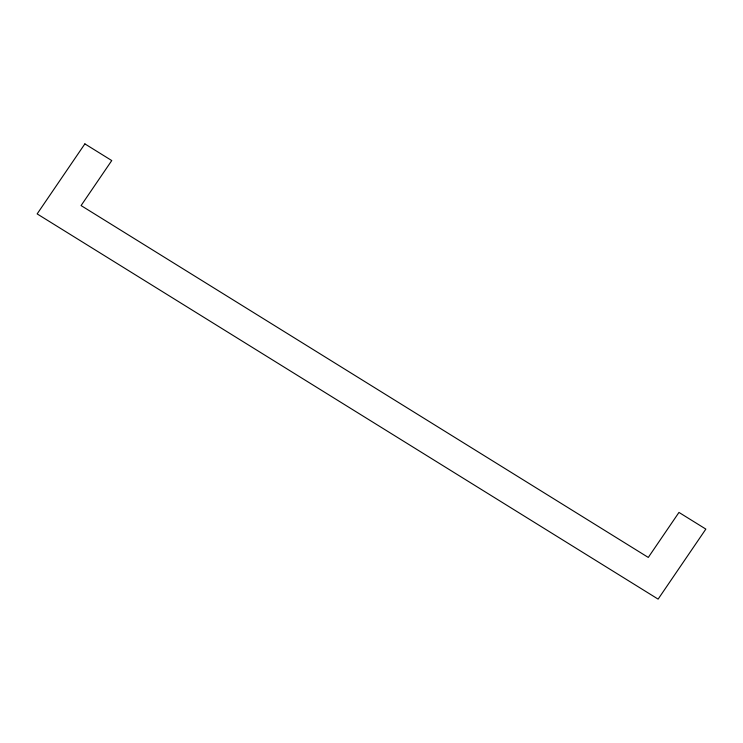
<?xml version="1.0" encoding="UTF-8"?>
<svg xmlns="http://www.w3.org/2000/svg" width="743" height="743" viewBox="0 0 743 743"><rect width="100%" height="100%" fill="white"/><g stroke="black" fill="none" stroke-linecap="round" stroke-linejoin="round"><path stroke-width="1.11" d="M84.878 143.882L37.15 213.9L658.122 599.118L705.85 529.1L678.972 512.419L648.286 557.436L81.08 205.57L111.756 160.562L84.878 143.882"/></g></svg>
